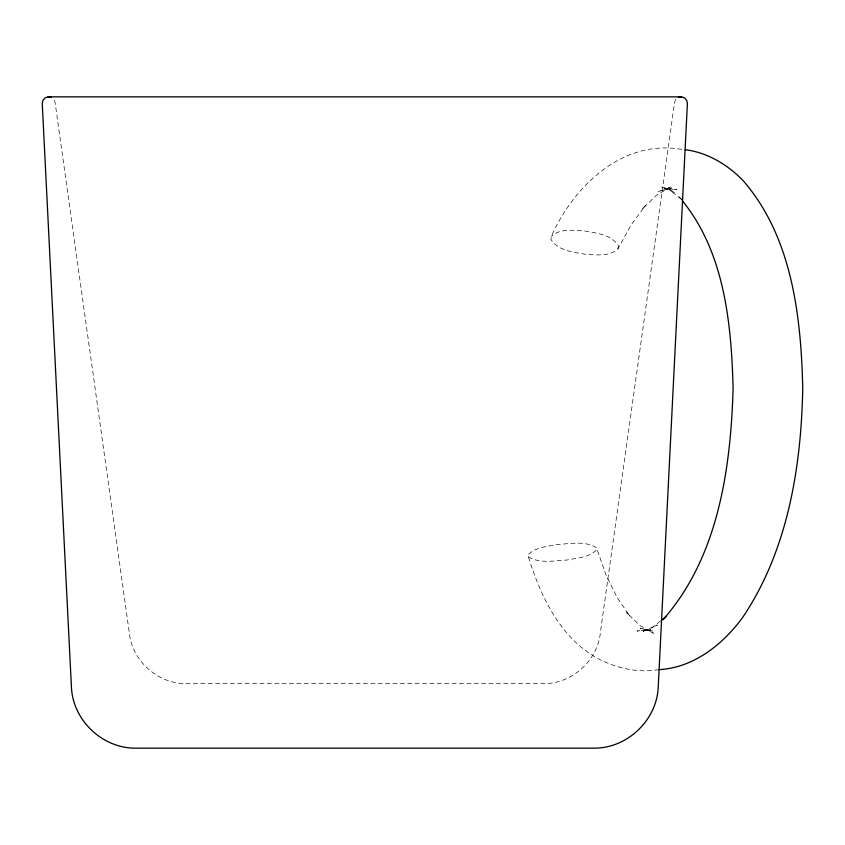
<?xml version="1.0" encoding="UTF-8"?>
<svg xmlns="http://www.w3.org/2000/svg" width="845" height="845" viewBox="0 0 845 845"><rect width="100%" height="100%" fill="white"/><g stroke="black" fill="none" stroke-linecap="round" stroke-linejoin="round"><path stroke-width="0.63" stroke-dasharray="4.22 3.17" d="M681.746 149.417C622.776 138.865 573.575 186.206 551.373 236.357L550.908 239.357C558.302 251.218 574.737 252.359 587.307 254.577C597.457 254.799 610.058 256.531 617.97 248.789L631.194 224.791L645.305 205.768L642.094 209.042L656.523 195.279L671.205 186.502L665.247 189.597L657.959 191.551L671.764 187.939L663.536 188.625L676.908 189.576L668.722 188.9L661.265 186.893L674.754 192.512L669.029 189.533L681.514 199.473M617.97 248.789L618.445 245.789C611.041 233.928 594.605 232.776 582.036 230.558C571.885 230.347 559.284 228.604 551.373 236.357M675.81 99.383L674.563 102.382L600.446 631.997C598.006 660.505 571.811 684.133 543.198 683.626L186.449 683.626C157.835 684.133 131.64 660.505 129.2 631.997L55.083 102.382L53.837 99.383M660.505 620.959L651.759 627.941L657.452 624.973L643.225 631.416L650.65 629.419L636.972 631.057L645.253 630.37L653.502 631.057L640.14 628.162L647.46 630.127L653.47 633.254L639.686 625.342L626.546 612.562L629.705 615.783L617.156 597.658L606.045 575.012L596.496 547.74C585.184 540.525 570.259 543.831 557.563 544.455C547.644 546.525 535.793 546.979 528.262 554.552L528.368 556.718C541.022 597.88 561.978 641.651 602.897 661.022C619.638 668.849 639.126 672.8 657.579 669.789M528.368 556.718C539.68 563.932 554.605 560.626 567.301 560.003C577.219 557.932 589.071 557.478 596.602 549.905L596.496 547.74M681.63 199.367L679.116 196.79L681.566 199.8"/><path stroke-width="1.27" d="M661.477 620.177L666.335 616.301L662.955 619.765C718.303 557.193 730.724 468.88 733.111 388.288C731.369 323.741 724.587 252.761 682.38 200.804M48.081 96.848L45.038 97.957L42.905 100.418L42.25 103.597L71.413 686.848C72.628 720.162 102.52 748.596 135.855 748.152L593.792 748.152C627.127 748.596 657.019 720.162 658.234 686.848L687.397 103.597L686.742 100.418L684.619 97.957L681.566 96.848L48.081 96.848L51.291 97.365M678.355 97.365L681.566 96.848M658.825 669.641C693.555 667.899 722.929 644.418 742.744 617.336C787.72 550.37 801.218 467.581 802.75 388.33C801.049 316.157 792.124 236.674 742.713 180.175C727.418 164.564 707.202 152.406 685.253 149.713"/></g></svg>
